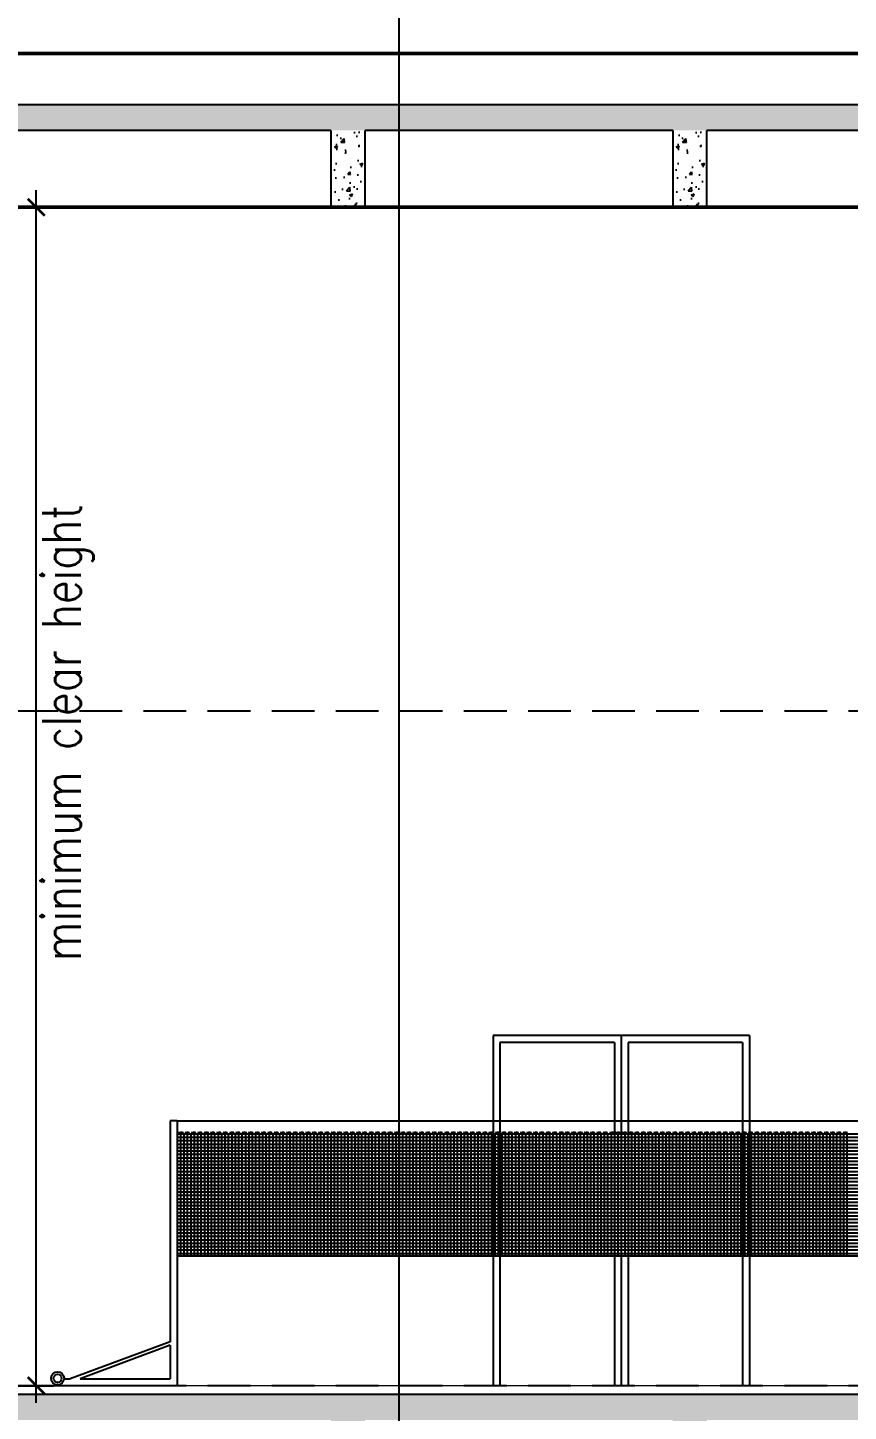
# Model space of a CAD drawing. Extents: x -32840 to 422982, y 280745 to 888746.
# Drawn here: x 118 to 4921, y 459142 to 467244 of the extents above; entities that cross this region are included whole.
import ezdxf

# ---------------------------------------------------------------- set-up
doc = ezdxf.new("R2010")
doc.units = 0
doc.header["$LTSCALE"] = 1000
doc.header["$PDMODE"] = 3
for name, pattern in [('CONTINOUS', [0]), ('DASHDOT', [1, 0.5, -0.25, 0, -0.25]), ('HIDDEN', [0.375, 0.25, -0.125])]:
    doc.linetypes.add(name, pattern=pattern)
doc.layers.get('Defpoints').update_dxf_attribs({"linetype": 'HIDDEN'})
for name, color, linetype in [('a-dim', 3, 'Continuous'), ('A-Door-Win', 1, 'Continuous'), ('A-Ele  2', 6, 'Continuous'), ('A-GRID', 31, 'DASHDOT'), ('A-LVL', 31, 'HIDDEN'), ('A-WALL', 7, 'CONTINOUS'), ('Badminton Net', 8, 'Continuous'), ('Badminton Posts', 1, 'Continuous'), ('I-False Ceiling', 7, 'Continuous')]:
    doc.layers.add(name, color=color, linetype=linetype)
doc.layers.add('A-FLOR', color=2, linetype='Continuous', lineweight=18)
doc.styles.add('ROMANS', font='romans.shx', dxfattribs={"width": 0.8})
doc.dimstyles.new('dim-1', dxfattribs={"dimscale": 100, "dimtxt": 2.25, "dimasz": 1, "dimexe": 1, "dimexo": 1, "dimgap": 0.5, "dimtad": 1, "dimdec": 0, "dimzin": 3, "dimdsep": 46, "dimtxsty": 'ROMANS', "dimblk": 'ARCHTICK', "dimcen": 0.0625, "dimdle": 1, "dimclrd": 256, "dimclre": 256, "dimclrt": 6, "dimadec": 0, "dimazin": 0, "dimtfac": 1, "dimtdec": 0, "dimtix": 1, "dimtmove": 1, "dimatfit": 3, "dimfxl": 1, "dimfrac": 2, "dimtolj": 1, "dimtzin": 3, "dimarcsym": 0})
pattern_1 = [(50, (1734.44, 0), (182.18467, -15.939086), [19.05, -209.55]), (355, (1734.44, 0), (-35.24342, 191.056845), [15.24, -167.640584]), (100.451445, (1749.62, -1.33), (146.94125, 175.11775), [16.19001, -178.090245]), (46.1842, (1734.44, 50.8), (271.07904, -42.04233), [28.575, -314.325]), (96.63556, (1757.03, 47.3), (237.40413, 247.42612), [24.28502, -267.1356]), (351.18415, (1734.44, 50.8), (237.40413, 247.42612), [22.85997, -251.45973]), (21, (1759.84, 38.1), (151.61439, -102.2652), [19.05, -209.55]), (326, (1759.84, 38.1), (61.80203, 184.187966), [15.24, -167.64]), (71.451445, (1772.48, 29.58), (213.41642, 81.92277), [16.19001, -178.08994]), (37.5, (1734.44, 0), (3.088603, 84.555039), [0, -165.608, 0, -170.18, 0, -168.275]), (7.5, (1734.44, 0), (66.819663, 100.180575), [0, -97.028, 0, -161.798, 0, -64.135]), (327.5, (1677.8, 0), (135.590595, -5.728744), [0, -63.5, 0, -198.12, 0, -262.89]), (317.5, (1652.4, 0), (148.12918, 25.42649), [0, -82.55, 0, -131.572, 0, -186.69])]

# ---------------------------------------------------------------- blocks, each defined once
blk = doc.blocks.new('_ArchTick')
at = {"color": 0, "linetype": 'ByBlock', "const_width": 0.15}
blk.add_lwpolyline([(-0.5, -0.5), (0.5, 0.5)], dxfattribs=at)
blk = doc.blocks.new('*D1907')
at = {"layer": 'a-dim', "lineweight": -2, "transparency": 16777216}
for p, q in [((168.8, 459192.2), (168.8, 466292.2)), ((-620.6, 466192.2), (268.8, 466192.2)), ((-207.1, 459292.2), (268.8, 459292.2))]:
    blk.add_line(p, q, dxfattribs=at)
at = {"layer": 'Defpoints', "color": 0, "transparency": 16777216}
for p in [(-720.6, 466192.2), (168.8, 466192.2), (-307.1, 459292.2)]:
    blk.add_point(p, dxfattribs=at)
at = {"layer": 'a-dim', "lineweight": -2, "transparency": 16777216, "xscale": 100, "yscale": 100, "zscale": 100}
for p, rotation in [((168.8, 466192.2), 90), ((168.8, 459292.2), 270)]:
    blk.add_blockref('_ArchTick', p, dxfattribs=dict(at, rotation=rotation))
at = {"layer": 'a-dim', "color": 6, "transparency": 16777216, "insert": (166.3, 463117.2), "char_height": 225, "attachment_point": 5, "rotation": 90, "style": 'ROMANS'}
blk.add_mtext('\\A1;6900\\Pminimum clear height', dxfattribs=at)

msp = doc.modelspace()

# ---------------------------------------------------------------- hatches: boundary and pattern name
at = {"layer": 'I-False Ceiling'}
h = msp.add_hatch(dxfattribs=at)
h.set_pattern_fill('AR-CONC', color=8)
h.set_pattern_definition(pattern_1)
h.paths.add_polyline_path([(8192.5, 466792.2), (-1007.5, 466792.2), (-1007.5, 466192.2), (-807.5, 466192.2), (-807.5, 466642.2), (7892.5, 466642.2), (7892.5, 466192.2), (8192.5, 466192.2)])
h.paths.add_polyline_path([(-807.5, 467092.2), (-1007.5, 467092.2), (-1007.5, 466792.2), (-807.5, 466792.2)])
h.paths.add_polyline_path([(8192.5, 467092.2), (7992.5, 467092.2), (7992.5, 466792.2), (8192.5, 466792.2)])
h = msp.add_hatch(dxfattribs=at)
h.set_pattern_fill('AR-CONC', color=8, scale=25)
h.set_pattern_definition([(50, (-27723.59, 572962.23), (179.31505, -15.68803), [18.75, -206.25]), (355, (-27723.6, 572962.23), (-34.68783, 188.04803), [15, -165]), (100.45144, (-27708.65, 572960.92), (144.6272, 172.36), [15.93505, -175.28553]), (46.1842, (-27723.6, 573012.23), (266.81033, -41.3798), [28.125, -309.375]), (96.63564, (-27701.36, 573008.78), (233.6655, 243.52965), [23.9026, -262.92844]), (351.18416, (-27723.6, 573012.23), (233.6655, 243.52965), [22.5, -247.5]), (21, (-27698.59, 572999.73), (149.22676, -100.65472), [18.75, -206.25]), (326, (-27698.6, 572999.73), (60.82883, 181.2875), [15, -165]), (71.45144, (-27686.16, 572991.34), (210.0556, 80.6328), [15.93505, -175.28553]), (37.5, (-27723.59, 572962.23), (3.039964, 83.223463), [0, -163, 0, -167.5, 0, -165.625]), (7.5, (-27723.59, 572962.23), (65.767384, 98.60293), [0, -95.5, 0, -159.25, 0, -63.125]), (327.5, (-27779.34, 572962.23), (133.45561, -5.638718), [0, -62.5, 0, -195, 0, -258.75]), (317.5, (-27804.34, 572962.23), (145.79654, 25.02625), [0, -81.25, 0, -129.5, 0, -183.75])])
h.paths.add_polyline_path([(2093.2, 466642.2), (1893.2, 466642.2), (1893.2, 466192.2), (2093.2, 466192.2)])
h = msp.add_hatch(dxfattribs=at)
h.set_pattern_fill('AR-CONC', color=8, scale=25)
h.set_pattern_definition([(50, (-25723.59, 572962.23), (179.31505, -15.68803), [18.75, -206.25]), (355, (-25723.6, 572962.23), (-34.68783, 188.04803), [15, -165]), (100.45144, (-25708.65, 572960.92), (144.6272, 172.36), [15.93505, -175.28553]), (46.1842, (-25723.6, 573012.23), (266.81033, -41.3798), [28.125, -309.375]), (96.63564, (-25701.36, 573008.78), (233.6655, 243.52965), [23.9026, -262.92844]), (351.18416, (-25723.6, 573012.23), (233.6655, 243.52965), [22.5, -247.5]), (21, (-25698.59, 572999.73), (149.22676, -100.65472), [18.75, -206.25]), (326, (-25698.6, 572999.73), (60.82883, 181.2875), [15, -165]), (71.45144, (-25686.16, 572991.34), (210.0556, 80.6328), [15.93505, -175.28553]), (37.5, (-25723.59, 572962.23), (3.039964, 83.223463), [0, -163, 0, -167.5, 0, -165.625]), (7.5, (-25723.59, 572962.23), (65.767384, 98.60293), [0, -95.5, 0, -159.25, 0, -63.125]), (327.5, (-25779.34, 572962.23), (133.45561, -5.638718), [0, -62.5, 0, -195, 0, -258.75]), (317.5, (-25804.34, 572962.23), (145.79654, 25.02625), [0, -81.25, 0, -129.5, 0, -183.75])])
h.paths.add_polyline_path([(4093.2, 466642.2), (3893.2, 466642.2), (3893.2, 466192.2), (4093.2, 466192.2)])
h = msp.add_hatch(dxfattribs=at)
h.set_pattern_fill('AR-CONC', color=8)
h.set_pattern_definition(pattern_1)
h.paths.add_polyline_path([(-13607.5, 459242.2), (-25707.5, 459242.2), (-25707.5, 459067.2), (-13607.5, 459092.2)])
h.paths.add_polyline_path([(-25507.5, 459067.2), (-25707.5, 459067.2), (-25707.5, 458642.2), (-25507.5, 458642.2)])
h.paths.add_polyline_path([(-20207, 459067.2), (-20507, 459067.2), (-20507, 458642.2), (-20207, 458642.2)])
h.paths.add_polyline_path([(-16507.5, 459092.2), (-16807.5, 459067.2), (-16807.5, 458642.2), (-16507.5, 458642.2)])
h.paths.add_polyline_path([(-13307.5, 459092.2), (-13307.5, 459242.2), (-13607.5, 459242.2), (-13607.5, 459092.2), (-13607.5, 458642.2), (-13307.5, 458642.2)])
h.paths.add_polyline_path([(8192.5, 459242.2), (-13307.5, 459242.2), (-13307.5, 459092.2), (8192.5, 459092.2)])
h.paths.add_polyline_path([(-9907.5, 459092.2), (-10207.5, 459092.2), (-10207.5, 458642.2), (-9907.5, 458642.2)])
h.paths.add_polyline_path([(-6807.5, 459092.2), (-7107.5, 459092.2), (-7107.5, 458642.2), (-6807.5, 458642.2)])
h.paths.add_polyline_path([(-707.5, 459092.2), (-1007.5, 459092.2), (-1007.5, 458642.2), (-707.5, 458642.2)])
h.paths.add_polyline_path([(2093.2, 459092.2), (1893.2, 459092.2), (1893.2, 458642.2), (2093.2, 458642.2)])
h.paths.add_polyline_path([(4093.2, 459092.2), (3893.2, 459092.2), (3893.2, 458642.2), (4093.2, 458642.2)])
h.paths.add_polyline_path([(8192.5, 459092.2), (7892.5, 459092.2), (7892.5, 458642.2), (8192.5, 458642.2)])

# ---------------------------------------------------------------- linework, layer by layer
at = {"layer": 'A-Door-Win'}
for p, q in [((4342.5, 461342.2), (2842.5, 461342.2)), ((2842.5, 461342.2), (2842.5, 459292.2)), ((3592.5, 461342.2), (3592.5, 459292.2)), ((4342.5, 461342.2), (4342.5, 459292.2)), ((3552.5, 461302.2), (2882.5, 461302.2)), ((2882.5, 461302.2), (2882.5, 459292.2)), ((3552.5, 461302.2), (3552.5, 459292.2)), ((4302.5, 461302.2), (3632.5, 461302.2)), ((3632.5, 461302.2), (3632.5, 459292.2)), ((4302.5, 461302.2), (4302.5, 459292.2))]:
    msp.add_line(p, q, dxfattribs=at)
at = {"layer": 'A-Ele  2', "color": 6, "lineweight": 50}
for p, q in [((-807.5, 467092.2), (7992.5, 467092.2)), ((-807.5, 466192.2), (7992.5, 466192.2))]:
    msp.add_line(p, q, dxfattribs=at)
at = {"layer": 'A-FLOR'}
msp.add_line((7992.5, 459292.2), (-807.5, 459292.2), dxfattribs=at)
at = {"layer": 'A-GRID', "ltscale": 1000}
msp.add_line((2292.5, 452041.6, 0), (2292.5, 471295.8, 0), dxfattribs=at)
at = {"layer": 'A-LVL'}
for p, q in [((12671.6, 466792.2), (-1007.5, 466792.2)), ((12671.6, 463242.2), (-28149.2, 463242.2)), ((12671.6, 459292.2), (-25710.9, 459292.2))]:
    msp.add_line(p, q, dxfattribs=at)
at = {"layer": 'A-WALL'}
for p, q in [((7992.5, 466792.2), (-807.5, 466792.2)), ((1893.2, 466642.2), (-807.5, 466642.2)), ((1893.2, 466642.2, 0), (1893.2, 466192.2, 0)), ((3893.2, 466642.2), (2093.2, 466642.2)), ((2093.2, 466192.2, 0), (2093.2, 466642.2, 0)), ((3893.2, 466642.2), (3893.2, 466192.2)), ((7892.5, 466642.2), (4093.2, 466642.2)), ((4093.2, 466192.2), (4093.2, 466642.2)), ((1893.2, 466192.2, 0), (2093.2, 466192.2, 0)), ((3893.2, 466192.2), (4093.2, 466192.2)), ((-25707.5, 459242.2), (8192.5, 459242.2))]:
    msp.add_line(p, q, dxfattribs=at)
at = {"layer": 'Badminton Net'}
for p, q in [((992.5, 460842.2), (7092.5, 460842.2)), ((992.5, 460767.2), (7092.5, 460767.2)), ((992.5, 460747.2), (7092.5, 460747.2)), ((1012.5, 460767.2), (1012.5, 460052.2)), ((1032.5, 460767.2), (1032.5, 460052.2)), ((1052.5, 460767.2), (1052.5, 460052.2)), ((1072.5, 460767.2), (1072.5, 460052.2)), ((1092.5, 460767.2), (1092.5, 460052.2)), ((1112.5, 460767.2), (1112.5, 460052.2)), ((1132.5, 460767.2), (1132.5, 460052.2)), ((1152.5, 460767.2), (1152.5, 460052.2)), ((1172.5, 460767.2), (1172.5, 460052.2)), ((1192.5, 460767.2), (1192.5, 460052.2)), ((1212.5, 460767.2), (1212.5, 460052.2)), ((1232.5, 460767.2), (1232.5, 460052.2)), ((1252.5, 460767.2), (1252.5, 460052.2)), ((1272.5, 460767.2), (1272.5, 460052.2)), ((1292.5, 460767.2), (1292.5, 460052.2)), ((1312.5, 460767.2), (1312.5, 460052.2)), ((1332.5, 460767.2), (1332.5, 460052.2)), ((1352.5, 460767.2), (1352.5, 460052.2)), ((1372.5, 460767.2), (1372.5, 460052.2)), ((1392.5, 460767.2), (1392.5, 460052.2)), ((1412.5, 460767.2), (1412.5, 460052.2)), ((1432.5, 460767.2), (1432.5, 460052.2)), ((1452.5, 460767.2), (1452.5, 460052.2)), ((1472.5, 460767.2), (1472.5, 460052.2)), ((1492.5, 460767.2), (1492.5, 460052.2)), ((1512.5, 460767.2), (1512.5, 460052.2)), ((1532.5, 460767.2), (1532.5, 460052.2)), ((1552.5, 460767.2), (1552.5, 460052.2)), ((1572.5, 460767.2), (1572.5, 460052.2)), ((1592.5, 460767.2), (1592.5, 460052.2)), ((1612.5, 460767.2), (1612.5, 460052.2)), ((1632.5, 460767.2), (1632.5, 460052.2)), ((1652.5, 460767.2), (1652.5, 460052.2)), ((1672.5, 460767.2), (1672.5, 460052.2)), ((1692.5, 460767.2), (1692.5, 460052.2)), ((1712.5, 460767.2), (1712.5, 460052.2)), ((1732.5, 460767.2), (1732.5, 460052.2)), ((1752.5, 460767.2), (1752.5, 460052.2)), ((1772.5, 460767.2), (1772.5, 460052.2)), ((1792.5, 460767.2), (1792.5, 460052.2)), ((1812.5, 460767.2), (1812.5, 460052.2)), ((1832.5, 460767.2), (1832.5, 460052.2)), ((1852.5, 460767.2), (1852.5, 460052.2)), ((1872.5, 460767.2), (1872.5, 460052.2)), ((1892.5, 460767.2), (1892.5, 460052.2)), ((1912.5, 460767.2), (1912.5, 460052.2)), ((1932.5, 460767.2), (1932.5, 460052.2)), ((1952.5, 460767.2), (1952.5, 460052.2)), ((1972.5, 460767.2), (1972.5, 460052.2)), ((1992.5, 460767.2), (1992.5, 460052.2)), ((2012.5, 460767.2), (2012.5, 460052.2)), ((2032.5, 460767.2), (2032.5, 460052.2)), ((2052.5, 460767.2), (2052.5, 460052.2)), ((2072.5, 460767.2), (2072.5, 460052.2)), ((2092.5, 460767.2), (2092.5, 460052.2)), ((2112.5, 460767.2), (2112.5, 460052.2)), ((2132.5, 460767.2), (2132.5, 460052.2)), ((2152.5, 460767.2), (2152.5, 460052.2)), ((2172.5, 460767.2), (2172.5, 460052.2)), ((2192.5, 460767.2), (2192.5, 460052.2)), ((2212.5, 460767.2), (2212.5, 460052.2)), ((2232.5, 460767.2), (2232.5, 460052.2)), ((2252.5, 460767.2), (2252.5, 460052.2)), ((2272.5, 460767.2), (2272.5, 460052.2)), ((2292.5, 460767.2), (2292.5, 460052.2)), ((2312.5, 460767.2), (2312.5, 460052.2)), ((2332.5, 460767.2), (2332.5, 460052.2)), ((2352.5, 460767.2), (2352.5, 460052.2)), ((2372.5, 460767.2), (2372.5, 460052.2)), ((2392.5, 460767.2), (2392.5, 460052.2)), ((2412.5, 460767.2), (2412.5, 460052.2)), ((2432.5, 460767.2), (2432.5, 460052.2)), ((2452.5, 460767.2), (2452.5, 460052.2)), ((2472.5, 460767.2), (2472.5, 460052.2)), ((2492.5, 460767.2), (2492.5, 460052.2)), ((2512.5, 460767.2), (2512.5, 460052.2)), ((2532.5, 460767.2), (2532.5, 460052.2)), ((2552.5, 460767.2), (2552.5, 460052.2)), ((2572.5, 460767.2), (2572.5, 460052.2)), ((2592.5, 460767.2), (2592.5, 460052.2)), ((2612.5, 460767.2), (2612.5, 460052.2)), ((2632.5, 460767.2), (2632.5, 460052.2)), ((2652.5, 460767.2), (2652.5, 460052.2)), ((2672.5, 460767.2), (2672.5, 460052.2)), ((2692.5, 460767.2), (2692.5, 460052.2)), ((2712.5, 460767.2), (2712.5, 460052.2)), ((2732.5, 460767.2), (2732.5, 460052.2)), ((2752.5, 460767.2), (2752.5, 460052.2)), ((2772.5, 460767.2), (2772.5, 460052.2)), ((2792.5, 460767.2), (2792.5, 460052.2)), ((2812.5, 460767.2), (2812.5, 460052.2)), ((2832.5, 460767.2), (2832.5, 460052.2)), ((2852.5, 460767.2), (2852.5, 460052.2)), ((2872.5, 460767.2), (2872.5, 460052.2)), ((2892.5, 460767.2), (2892.5, 460052.2)), ((2912.5, 460767.2), (2912.5, 460052.2)), ((2932.5, 460767.2), (2932.5, 460052.2)), ((2952.5, 460767.2), (2952.5, 460052.2)), ((2972.5, 460767.2), (2972.5, 460052.2)), ((2992.5, 460767.2), (2992.5, 460052.2)), ((3012.5, 460767.2), (3012.5, 460052.2)), ((3032.5, 460767.2), (3032.5, 460052.2)), ((3052.5, 460767.2), (3052.5, 460052.2)), ((3072.5, 460767.2), (3072.5, 460052.2)), ((3092.5, 460767.2), (3092.5, 460052.2)), ((3112.5, 460767.2), (3112.5, 460052.2)), ((3132.5, 460767.2), (3132.5, 460052.2)), ((3152.5, 460767.2), (3152.5, 460052.2)), ((3172.5, 460767.2), (3172.5, 460052.2)), ((3192.5, 460767.2), (3192.5, 460052.2)), ((3212.5, 460767.2), (3212.5, 460052.2)), ((3232.5, 460767.2), (3232.5, 460052.2)), ((3252.5, 460767.2), (3252.5, 460052.2)), ((3272.5, 460767.2), (3272.5, 460052.2)), ((3292.5, 460767.2), (3292.5, 460052.2)), ((3312.5, 460767.2), (3312.5, 460052.2)), ((3332.5, 460767.2), (3332.5, 460052.2)), ((3352.5, 460767.2), (3352.5, 460052.2)), ((3372.5, 460767.2), (3372.5, 460052.2)), ((3392.5, 460767.2), (3392.5, 460052.2)), ((3412.5, 460767.2), (3412.5, 460052.2)), ((3432.5, 460767.2), (3432.5, 460052.2)), ((3452.5, 460767.2), (3452.5, 460052.2)), ((3472.5, 460767.2), (3472.5, 460052.2)), ((3492.5, 460767.2), (3492.5, 460052.2)), ((3512.5, 460767.2), (3512.5, 460052.2)), ((3532.5, 460767.2), (3532.5, 460052.2)), ((3552.5, 460767.2), (3552.5, 460052.2)), ((3572.5, 460767.2), (3572.5, 460052.2)), ((3592.5, 460767.2), (3592.5, 460052.2)), ((3612.5, 460767.2), (3612.5, 460052.2)), ((3632.5, 460767.2), (3632.5, 460052.2)), ((3652.5, 460767.2), (3652.5, 460052.2)), ((3672.5, 460767.2), (3672.5, 460052.2)), ((3692.5, 460767.2), (3692.5, 460052.2)), ((3712.5, 460767.2), (3712.5, 460052.2)), ((3732.5, 460767.2), (3732.5, 460052.2)), ((3752.5, 460767.2), (3752.5, 460052.2)), ((3772.5, 460767.2), (3772.5, 460052.2)), ((3792.5, 460767.2), (3792.5, 460052.2)), ((3812.5, 460767.2), (3812.5, 460052.2)), ((3832.5, 460767.2), (3832.5, 460052.2)), ((3852.5, 460767.2), (3852.5, 460052.2)), ((3872.5, 460767.2), (3872.5, 460052.2)), ((3892.5, 460767.2), (3892.5, 460052.2)), ((3912.5, 460767.2), (3912.5, 460052.2)), ((3932.5, 460767.2), (3932.5, 460052.2)), ((3952.5, 460767.2), (3952.5, 460052.2)), ((3972.5, 460767.2), (3972.5, 460052.2)), ((3992.5, 460767.2), (3992.5, 460052.2)), ((4012.5, 460767.2), (4012.5, 460052.2)), ((4032.5, 460767.2), (4032.5, 460052.2)), ((4052.5, 460767.2), (4052.5, 460052.2)), ((4072.5, 460767.2), (4072.5, 460052.2)), ((4092.5, 460767.2), (4092.5, 460052.2)), ((4112.5, 460767.2), (4112.5, 460052.2)), ((4132.5, 460767.2), (4132.5, 460052.2)), ((4152.5, 460767.2), (4152.5, 460052.2)), ((4172.5, 460767.2), (4172.5, 460052.2)), ((4192.5, 460767.2), (4192.5, 460052.2)), ((4212.5, 460767.2), (4212.5, 460052.2)), ((4232.5, 460767.2), (4232.5, 460052.2)), ((4252.5, 460767.2), (4252.5, 460052.2)), ((4272.5, 460767.2), (4272.5, 460052.2)), ((4292.5, 460767.2), (4292.5, 460052.2)), ((4312.5, 460767.2), (4312.5, 460052.2)), ((4332.5, 460767.2), (4332.5, 460052.2)), ((4352.5, 460767.2), (4352.5, 460052.2)), ((4372.5, 460767.2), (4372.5, 460052.2)), ((4392.5, 460767.2), (4392.5, 460052.2)), ((4412.5, 460767.2), (4412.5, 460052.2)), ((4432.5, 460767.2), (4432.5, 460052.2)), ((4452.5, 460767.2), (4452.5, 460052.2)), ((4472.5, 460767.2), (4472.5, 460052.2)), ((4492.5, 460767.2), (4492.5, 460052.2)), ((4512.5, 460767.2), (4512.5, 460052.2)), ((4532.5, 460767.2), (4532.5, 460052.2)), ((4552.5, 460767.2), (4552.5, 460052.2)), ((4572.5, 460767.2), (4572.5, 460052.2)), ((4592.5, 460767.2), (4592.5, 460052.2)), ((4612.5, 460767.2), (4612.5, 460052.2)), ((4632.5, 460767.2), (4632.5, 460052.2)), ((4652.5, 460767.2), (4652.5, 460052.2)), ((4672.5, 460767.2), (4672.5, 460052.2)), ((4692.5, 460767.2), (4692.5, 460052.2)), ((4712.5, 460767.2), (4712.5, 460052.2)), ((4732.5, 460767.2), (4732.5, 460052.2)), ((4752.5, 460767.2), (4752.5, 460052.2)), ((4772.5, 460767.2), (4772.5, 460052.2)), ((4792.5, 460767.2), (4792.5, 460052.2)), ((4812.5, 460767.2), (4812.5, 460052.2)), ((4832.5, 460767.2), (4832.5, 460052.2)), ((4852.5, 460767.2), (4852.5, 460052.2)), ((4872.5, 460767.2), (4872.5, 460052.2)), ((4892.5, 460767.2), (4892.5, 460052.2)), ((4912.5, 460767.2), (4912.5, 460052.2)), ((992.5, 460727.2), (7092.5, 460727.2)), ((992.5, 460707.2), (7092.5, 460707.2)), ((992.5, 460687.2), (7092.5, 460687.2)), ((992.5, 460667.2), (7092.5, 460667.2)), ((992.5, 460647.2), (7092.5, 460647.2)), ((992.5, 460627.2), (7092.5, 460627.2)), ((992.5, 460607.2), (7092.5, 460607.2)), ((992.5, 460587.2), (7092.5, 460587.2)), ((992.5, 460567.2), (7092.5, 460567.2)), ((992.5, 460547.2), (7092.5, 460547.2)), ((992.5, 460527.2), (7092.5, 460527.2)), ((992.5, 460507.2), (7092.5, 460507.2)), ((992.5, 460487.2), (7092.5, 460487.2)), ((992.5, 460467.2), (7092.5, 460467.2)), ((992.5, 460447.2), (7092.5, 460447.2)), ((992.5, 460427.2), (7092.5, 460427.2)), ((992.5, 460407.2), (7092.5, 460407.2)), ((992.5, 460387.2), (7092.5, 460387.2)), ((992.5, 460367.2), (7092.5, 460367.2)), ((992.5, 460347.2), (7092.5, 460347.2)), ((992.5, 460327.2), (7092.5, 460327.2)), ((992.5, 460307.2), (7092.5, 460307.2)), ((992.5, 460287.2), (7092.5, 460287.2)), ((992.5, 460267.2), (7092.5, 460267.2)), ((992.5, 460247.2), (7092.5, 460247.2)), ((992.5, 460227.2), (7092.5, 460227.2)), ((992.5, 460207.2), (7092.5, 460207.2)), ((992.5, 460187.2), (7092.5, 460187.2)), ((992.5, 460167.2), (7092.5, 460167.2)), ((992.5, 460147.2), (7092.5, 460147.2)), ((992.5, 460127.2), (7092.5, 460127.2)), ((992.5, 460107.2), (7092.5, 460107.2)), ((992.5, 460087.2), (7092.5, 460087.2)), ((992.5, 460067.2), (7092.5, 460067.2)), ((992.5, 460052.2), (7092.5, 460052.2))]:
    msp.add_line(p, q, dxfattribs=at)
for points in [[(1002, 460775.8), (1010.2, 460775.2), (1012, 460775.2), (1015.4, 460776.1), (1016.7, 460776.4), (1018.4, 460776.4), (1021.6, 460776.4), (1023, 460775.9), (1025.4, 460775.1), (1029.7, 460775.8)], [(1037.9, 460775.8), (1046.1, 460775.2), (1047.9, 460775.2), (1051.3, 460776.1), (1052.6, 460776.4), (1054.3, 460776.4), (1057.5, 460776.4), (1058.9, 460775.9), (1061.3, 460775.1), (1065.7, 460775.8)], [(1075.6, 460775.8), (1083.9, 460775.2), (1085.7, 460775.2), (1089, 460776.1), (1090.3, 460776.4), (1092, 460776.4), (1095.2, 460776.4), (1096.6, 460775.9), (1099.1, 460775.1), (1103.4, 460775.8)], [(1112.8, 460775.8), (1121, 460775.2), (1122.8, 460775.2), (1126.2, 460776.1), (1127.5, 460776.4), (1129.1, 460776.4), (1132.4, 460776.4), (1133.8, 460775.9), (1136.2, 460775.1), (1140.5, 460775.8)], [(1149.9, 460775.8), (1158.2, 460775.2), (1160, 460775.2), (1163.3, 460776.1), (1164.6, 460776.4), (1166.3, 460776.4), (1169.5, 460776.4), (1170.9, 460775.9), (1173.3, 460775.1), (1177.7, 460775.8)], [(1185.8, 460775.8), (1194.1, 460775.2), (1195.9, 460775.2), (1199.2, 460776.1), (1200.6, 460776.4), (1202.2, 460776.4), (1205.4, 460776.4), (1206.9, 460775.9), (1209.3, 460775.1), (1213.6, 460775.8)], [(1223.6, 460775.8), (1231.8, 460775.2), (1233.6, 460775.2), (1237, 460776.1), (1238.3, 460776.4), (1239.9, 460776.4), (1243.2, 460776.4), (1244.6, 460775.9), (1247, 460775.1), (1251.3, 460775.8)], [(1260.7, 460775.8), (1268.9, 460775.2), (1270.7, 460775.2), (1274.1, 460776.1), (1275.4, 460776.4), (1277.1, 460776.4), (1280.3, 460776.4), (1281.7, 460775.9), (1284.1, 460775.1), (1288.4, 460775.8)], [(1298.7, 460775.8), (1306.9, 460775.2), (1308.7, 460775.2), (1312.1, 460776.1), (1313.4, 460776.4), (1315.1, 460776.4), (1318.3, 460776.4), (1319.7, 460775.9), (1322.1, 460775.1), (1326.4, 460775.8)], [(1334.6, 460775.8), (1342.8, 460775.2), (1344.6, 460775.2), (1348, 460776.1), (1349.3, 460776.4), (1351, 460776.4), (1354.2, 460776.4), (1355.6, 460775.9), (1358, 460775.1), (1362.3, 460775.8)], [(1372.3, 460775.8), (1380.5, 460775.2), (1382.4, 460775.2), (1385.7, 460776.1), (1387, 460776.4), (1388.7, 460776.4), (1391.9, 460776.4), (1393.3, 460775.9), (1395.7, 460775.1), (1400.1, 460775.8)], [(1409.4, 460775.8), (1417.7, 460775.2), (1419.5, 460775.2), (1422.8, 460776.1), (1424.1, 460776.4), (1425.8, 460776.4), (1429, 460776.4), (1430.4, 460775.9), (1432.8, 460775.1), (1437.2, 460775.8)], [(1448.3, 460775.8), (1456.5, 460775.2), (1458.3, 460775.2), (1461.6, 460776.1), (1463, 460776.4), (1464.6, 460776.4), (1467.8, 460776.4), (1469.3, 460775.9), (1471.7, 460775.1), (1476, 460775.8)], [(1484.2, 460775.8), (1492.4, 460775.2), (1494.2, 460775.2), (1497.6, 460776.1), (1498.9, 460776.4), (1500.5, 460776.4), (1503.8, 460776.4), (1505.2, 460775.9), (1507.6, 460775.1), (1511.9, 460775.8)], [(1521.9, 460775.8), (1530.1, 460775.2), (1531.9, 460775.2), (1535.3, 460776.1), (1536.6, 460776.4), (1538.3, 460776.4), (1541.5, 460776.4), (1542.9, 460775.9), (1545.3, 460775.1), (1549.6, 460775.8)], [(1559, 460775.8), (1567.2, 460775.2), (1569, 460775.2), (1572.4, 460776.1), (1573.7, 460776.4), (1575.4, 460776.4), (1578.6, 460776.4), (1580, 460775.9), (1582.4, 460775.1), (1586.7, 460775.8)], [(1596.2, 460775.8), (1604.4, 460775.2), (1606.2, 460775.2), (1609.6, 460776.1), (1610.9, 460776.4), (1612.6, 460776.4), (1615.8, 460776.4), (1617.2, 460775.9), (1619.6, 460775.1), (1623.9, 460775.8)], [(1632.1, 460775.8), (1640.3, 460775.2), (1642.1, 460775.2), (1645.5, 460776.1), (1646.8, 460776.4), (1648.5, 460776.4), (1651.7, 460776.4), (1653.1, 460775.9), (1655.5, 460775.1), (1659.8, 460775.8)], [(1669.8, 460775.8), (1678, 460775.2), (1679.9, 460775.2), (1683.2, 460776.1), (1684.5, 460776.4), (1686.2, 460776.4), (1689.4, 460776.4), (1690.8, 460775.9), (1693.2, 460775.1), (1697.6, 460775.8)], [(1706.9, 460775.8), (1715.2, 460775.2), (1717, 460775.2), (1720.3, 460776.1), (1721.6, 460776.4), (1723.3, 460776.4), (1726.5, 460776.4), (1727.9, 460775.9), (1730.3, 460775.1), (1734.7, 460775.8)], [(1744.9, 460775.8), (1753.2, 460775.2), (1755, 460775.2), (1758.3, 460776.1), (1759.6, 460776.4), (1761.3, 460776.4), (1764.5, 460776.4), (1765.9, 460775.9), (1768.3, 460775.1), (1772.7, 460775.8)], [(1780.8, 460775.8), (1789.1, 460775.2), (1790.9, 460775.2), (1794.2, 460776.1), (1795.6, 460776.4), (1797.2, 460776.4), (1800.4, 460776.4), (1801.8, 460775.9), (1804.3, 460775.1), (1808.6, 460775.8)], [(1818.6, 460775.8), (1826.8, 460775.2), (1828.6, 460775.2), (1832, 460776.1), (1833.3, 460776.4), (1834.9, 460776.4), (1838.2, 460776.4), (1839.6, 460775.9), (1842, 460775.1), (1846.3, 460775.8)], [(1855.7, 460775.8), (1863.9, 460775.2), (1865.7, 460775.2), (1869.1, 460776.1), (1870.4, 460776.4), (1872.1, 460776.4), (1875.3, 460776.4), (1876.7, 460775.9), (1879.1, 460775.1), (1883.4, 460775.8)], [(1892.4, 460775.8), (1900.6, 460775.2), (1902.4, 460775.2), (1905.8, 460776.1), (1907.1, 460776.4), (1908.8, 460776.4), (1912, 460776.4), (1913.4, 460775.9), (1915.8, 460775.1), (1920.1, 460775.8)], [(1928.3, 460775.8), (1936.5, 460775.2), (1938.3, 460775.2), (1941.7, 460776.1), (1943, 460776.4), (1944.7, 460776.4), (1947.9, 460776.4), (1949.3, 460775.9), (1951.7, 460775.1), (1956, 460775.8)], [(1966, 460775.8), (1974.3, 460775.2), (1976.1, 460775.2), (1979.4, 460776.1), (1980.7, 460776.4), (1982.4, 460776.4), (1985.6, 460776.4), (1987, 460775.9), (1989.4, 460775.1), (1993.8, 460775.8)], [(2003.1, 460775.8), (2011.4, 460775.2), (2013.2, 460775.2), (2016.5, 460776.1), (2017.9, 460776.4), (2019.5, 460776.4), (2022.7, 460776.4), (2024.1, 460775.9), (2026.6, 460775.1), (2030.9, 460775.8)], [(2040.3, 460775.8), (2048.5, 460775.2), (2050.4, 460775.2), (2053.7, 460776.1), (2055, 460776.4), (2056.7, 460776.4), (2059.9, 460776.4), (2061.3, 460775.9), (2063.7, 460775.1), (2068.1, 460775.8)], [(2076.2, 460775.8), (2084.5, 460775.2), (2086.3, 460775.2), (2089.6, 460776.1), (2090.9, 460776.4), (2092.6, 460776.4), (2095.8, 460776.4), (2097.2, 460775.9), (2099.6, 460775.1), (2104, 460775.8)], [(2114, 460775.8), (2122.2, 460775.2), (2124, 460775.2), (2127.4, 460776.1), (2128.7, 460776.4), (2130.3, 460776.4), (2133.6, 460776.4), (2135, 460775.9), (2137.4, 460775.1), (2141.7, 460775.8)], [(2151.1, 460775.8), (2159.3, 460775.2), (2161.1, 460775.2), (2164.5, 460776.1), (2165.8, 460776.4), (2167.5, 460776.4), (2170.7, 460776.4), (2172.1, 460775.9), (2174.5, 460775.1), (2178.8, 460775.8)], [(2189.1, 460775.8), (2197.3, 460775.2), (2199.1, 460775.2), (2202.5, 460776.1), (2203.8, 460776.4), (2205.4, 460776.4), (2208.7, 460776.4), (2210.1, 460775.9), (2212.5, 460775.1), (2216.8, 460775.8)], [(2225, 460775.8), (2233.2, 460775.2), (2235, 460775.2), (2238.4, 460776.1), (2239.7, 460776.4), (2241.4, 460776.4), (2244.6, 460776.4), (2246, 460775.9), (2248.4, 460775.1), (2252.7, 460775.8)], [(2262.7, 460775.8), (2270.9, 460775.2), (2272.7, 460775.2), (2276.1, 460776.1), (2277.4, 460776.4), (2279.1, 460776.4), (2282.3, 460776.4), (2283.7, 460775.9), (2286.1, 460775.1), (2290.5, 460775.8)], [(2299.8, 460775.8), (2308.1, 460775.2), (2309.9, 460775.2), (2313.2, 460776.1), (2314.5, 460776.4), (2316.2, 460776.4), (2319.4, 460776.4), (2320.8, 460775.9), (2323.2, 460775.1), (2327.6, 460775.8)], [(2335.3, 460775.8), (2343.5, 460775.2), (2345.3, 460775.2), (2348.7, 460776.1), (2350, 460776.4), (2351.6, 460776.4), (2354.9, 460776.4), (2356.3, 460775.9), (2358.7, 460775.1), (2363, 460775.8)], [(2371.2, 460775.8), (2379.4, 460775.2), (2381.2, 460775.2), (2384.6, 460776.1), (2385.9, 460776.4), (2387.6, 460776.4), (2390.8, 460776.4), (2392.2, 460775.9), (2394.6, 460775.1), (2398.9, 460775.8)], [(2408.9, 460775.8), (2417.1, 460775.2), (2418.9, 460775.2), (2422.3, 460776.1), (2423.6, 460776.4), (2425.3, 460776.4), (2428.5, 460776.4), (2429.9, 460775.9), (2432.3, 460775.1), (2436.6, 460775.8)], [(2446, 460775.8), (2454.2, 460775.2), (2456, 460775.2), (2459.4, 460776.1), (2460.7, 460776.4), (2462.4, 460776.4), (2465.6, 460776.4), (2467, 460775.9), (2469.4, 460775.1), (2473.8, 460775.8)], [(2483.2, 460775.8), (2491.4, 460775.2), (2493.2, 460775.2), (2496.6, 460776.1), (2497.9, 460776.4), (2499.6, 460776.4), (2502.8, 460776.4), (2504.2, 460775.9), (2506.6, 460775.1), (2510.9, 460775.8)], [(2519.1, 460775.8), (2527.3, 460775.2), (2529.1, 460775.2), (2532.5, 460776.1), (2533.8, 460776.4), (2535.5, 460776.4), (2538.7, 460776.4), (2540.1, 460775.9), (2542.5, 460775.1), (2546.8, 460775.8)], [(2556.8, 460775.8), (2565.1, 460775.2), (2566.9, 460775.2), (2570.2, 460776.1), (2571.5, 460776.4), (2573.2, 460776.4), (2576.4, 460776.4), (2577.8, 460775.9), (2580.2, 460775.1), (2584.6, 460775.8)], [(2593.9, 460775.8), (2602.2, 460775.2), (2604, 460775.2), (2607.3, 460776.1), (2608.7, 460776.4), (2610.3, 460776.4), (2613.5, 460776.4), (2614.9, 460775.9), (2617.4, 460775.1), (2621.7, 460775.8)], [(2631.9, 460775.8), (2640.2, 460775.2), (2642, 460775.2), (2645.3, 460776.1), (2646.6, 460776.4), (2648.3, 460776.4), (2651.5, 460776.4), (2652.9, 460775.9), (2655.4, 460775.1), (2659.7, 460775.8)], [(2667.9, 460775.8), (2676.1, 460775.2), (2677.9, 460775.2), (2681.3, 460776.1), (2682.6, 460776.4), (2684.2, 460776.4), (2687.4, 460776.4), (2688.9, 460775.9), (2691.3, 460775.1), (2695.6, 460775.8)], [(2705.6, 460775.8), (2713.8, 460775.2), (2715.6, 460775.2), (2719, 460776.1), (2720.3, 460776.4), (2722, 460776.4), (2725.2, 460776.4), (2726.6, 460775.9), (2729, 460775.1), (2733.3, 460775.8)], [(2742.7, 460775.8), (2750.9, 460775.2), (2752.7, 460775.2), (2756.1, 460776.1), (2757.4, 460776.4), (2759.1, 460776.4), (2762.3, 460776.4), (2763.7, 460775.9), (2766.1, 460775.1), (2770.4, 460775.8)], [(2779.6, 460775.8), (2787.9, 460775.2), (2789.7, 460775.2), (2793, 460776.1), (2794.3, 460776.4), (2796, 460776.4), (2799.2, 460776.4), (2800.6, 460775.9), (2803, 460775.1), (2807.4, 460775.8)], [(2815.5, 460775.8), (2823.8, 460775.2), (2825.6, 460775.2), (2828.9, 460776.1), (2830.3, 460776.4), (2831.9, 460776.4), (2835.1, 460776.4), (2836.5, 460775.9), (2839, 460775.1), (2843.3, 460775.8)], [(2853.3, 460775.8), (2861.5, 460775.2), (2863.3, 460775.2), (2866.7, 460776.1), (2868, 460776.4), (2869.6, 460776.4), (2872.9, 460776.4), (2874.3, 460775.9), (2876.7, 460775.1), (2881, 460775.8)], [(2890.4, 460775.8), (2898.6, 460775.2), (2900.4, 460775.2), (2903.8, 460776.1), (2905.1, 460776.4), (2906.8, 460776.4), (2910, 460776.4), (2911.4, 460775.9), (2913.8, 460775.1), (2918.1, 460775.8)], [(2927.6, 460775.8), (2935.8, 460775.2), (2937.6, 460775.2), (2941, 460776.1), (2942.3, 460776.4), (2943.9, 460776.4), (2947.2, 460776.4), (2948.6, 460775.9), (2951, 460775.1), (2955.3, 460775.8)], [(2963.5, 460775.8), (2971.7, 460775.2), (2973.5, 460775.2), (2976.9, 460776.1), (2978.2, 460776.4), (2979.9, 460776.4), (2983.1, 460776.4), (2984.5, 460775.9), (2986.9, 460775.1), (2991.2, 460775.8)], [(3001.2, 460775.8), (3009.4, 460775.2), (3011.2, 460775.2), (3014.6, 460776.1), (3015.9, 460776.4), (3017.6, 460776.4), (3020.8, 460776.4), (3022.2, 460775.9), (3024.6, 460775.1), (3028.9, 460775.8)], [(3038.3, 460775.8), (3046.5, 460775.2), (3048.3, 460775.2), (3051.7, 460776.1), (3053, 460776.4), (3054.7, 460776.4), (3057.9, 460776.4), (3059.3, 460775.9), (3061.7, 460775.1), (3066.1, 460775.8)], [(3076.3, 460775.8), (3084.5, 460775.2), (3086.3, 460775.2), (3089.7, 460776.1), (3091, 460776.4), (3092.7, 460776.4), (3095.9, 460776.4), (3097.3, 460775.9), (3099.7, 460775.1), (3104.1, 460775.8)], [(3112.2, 460775.8), (3120.5, 460775.2), (3122.3, 460775.2), (3125.6, 460776.1), (3126.9, 460776.4), (3128.6, 460776.4), (3131.8, 460776.4), (3133.2, 460775.9), (3135.6, 460775.1), (3140, 460775.8)], [(3150, 460775.8), (3158.2, 460775.2), (3160, 460775.2), (3163.3, 460776.1), (3164.7, 460776.4), (3166.3, 460776.4), (3169.5, 460776.4), (3171, 460775.9), (3173.4, 460775.1), (3177.7, 460775.8)], [(3187.1, 460775.8), (3195.3, 460775.2), (3197.1, 460775.2), (3200.5, 460776.1), (3201.8, 460776.4), (3203.4, 460776.4), (3206.7, 460776.4), (3208.1, 460775.9), (3210.5, 460775.1), (3214.8, 460775.8)], [(3225.9, 460775.8), (3234.1, 460775.2), (3235.9, 460775.2), (3239.3, 460776.1), (3240.6, 460776.4), (3242.3, 460776.4), (3245.5, 460776.4), (3246.9, 460775.9), (3249.3, 460775.1), (3253.6, 460775.8)], [(3261.8, 460775.8), (3270, 460775.2), (3271.8, 460775.2), (3275.2, 460776.1), (3276.5, 460776.4), (3278.2, 460776.4), (3281.4, 460776.4), (3282.8, 460775.9), (3285.2, 460775.1), (3289.5, 460775.8)], [(3299.5, 460775.8), (3307.7, 460775.2), (3309.5, 460775.2), (3312.9, 460776.1), (3314.2, 460776.4), (3315.9, 460776.4), (3319.1, 460776.4), (3320.5, 460775.9), (3322.9, 460775.1), (3327.3, 460775.8)], [(3336.6, 460775.8), (3344.9, 460775.2), (3346.7, 460775.2), (3350, 460776.1), (3351.3, 460776.4), (3353, 460776.4), (3356.2, 460776.4), (3357.6, 460775.9), (3360, 460775.1), (3364.4, 460775.8)], [(3373.8, 460775.8), (3382, 460775.2), (3383.8, 460775.2), (3387.2, 460776.1), (3388.5, 460776.4), (3390.2, 460776.4), (3393.4, 460776.4), (3394.8, 460775.9), (3397.2, 460775.1), (3401.6, 460775.8)], [(3409.7, 460775.8), (3418, 460775.2), (3419.8, 460775.2), (3423.1, 460776.1), (3424.4, 460776.4), (3426.1, 460776.4), (3429.3, 460776.4), (3430.7, 460775.9), (3433.1, 460775.1), (3437.5, 460775.8)], [(3447.4, 460775.8), (3455.7, 460775.2), (3457.5, 460775.2), (3460.8, 460776.1), (3462.2, 460776.4), (3463.8, 460776.4), (3467, 460776.4), (3468.5, 460775.9), (3470.9, 460775.1), (3475.2, 460775.8)], [(3484.6, 460775.8), (3492.8, 460775.2), (3494.6, 460775.2), (3498, 460776.1), (3499.3, 460776.4), (3500.9, 460776.4), (3504.2, 460776.4), (3505.6, 460775.9), (3508, 460775.1), (3512.3, 460775.8)], [(3522.6, 460775.8), (3530.8, 460775.2), (3532.6, 460775.2), (3536, 460776.1), (3537.3, 460776.4), (3538.9, 460776.4), (3542.2, 460776.4), (3543.6, 460775.9), (3546, 460775.1), (3550.3, 460775.8)], [(3558.5, 460775.8), (3566.7, 460775.2), (3568.5, 460775.2), (3571.9, 460776.1), (3573.2, 460776.4), (3574.9, 460776.4), (3578.1, 460776.4), (3579.5, 460775.9), (3581.9, 460775.1), (3586.2, 460775.8)], [(3596.2, 460775.8), (3604.4, 460775.2), (3606.2, 460775.2), (3609.6, 460776.1), (3610.9, 460776.4), (3612.6, 460776.4), (3615.8, 460776.4), (3617.2, 460775.9), (3619.6, 460775.1), (3623.9, 460775.8)], [(3633.3, 460775.8), (3641.5, 460775.2), (3643.3, 460775.2), (3646.7, 460776.1), (3648, 460776.4), (3649.7, 460776.4), (3652.9, 460776.4), (3654.3, 460775.9), (3656.7, 460775.1), (3661.1, 460775.8)], [(3670, 460775.8), (3678.2, 460775.2), (3680, 460775.2), (3683.4, 460776.1), (3684.7, 460776.4), (3686.4, 460776.4), (3689.6, 460776.4), (3691, 460775.9), (3693.4, 460775.1), (3697.8, 460775.8)], [(3705.9, 460775.8), (3714.2, 460775.2), (3716, 460775.2), (3719.3, 460776.1), (3720.6, 460776.4), (3722.3, 460776.4), (3725.5, 460776.4), (3726.9, 460775.9), (3729.3, 460775.1), (3733.7, 460775.8)], [(3743.7, 460775.8), (3751.9, 460775.2), (3753.7, 460775.2), (3757.1, 460776.1), (3758.4, 460776.4), (3760, 460776.4), (3763.2, 460776.4), (3764.7, 460775.9), (3767.1, 460775.1), (3771.4, 460775.8)], [(3780.8, 460775.8), (3789, 460775.2), (3790.8, 460775.2), (3794.2, 460776.1), (3795.5, 460776.4), (3797.1, 460776.4), (3800.4, 460776.4), (3801.8, 460775.9), (3804.2, 460775.1), (3808.5, 460775.8)], [(3818, 460775.8), (3826.2, 460775.2), (3828, 460775.2), (3831.3, 460776.1), (3832.7, 460776.4), (3834.3, 460776.4), (3837.5, 460776.4), (3839, 460775.9), (3841.4, 460775.1), (3845.7, 460775.8)], [(3853.9, 460775.8), (3862.1, 460775.2), (3863.9, 460775.2), (3867.3, 460776.1), (3868.6, 460776.4), (3870.2, 460776.4), (3873.5, 460776.4), (3874.9, 460775.9), (3877.3, 460775.1), (3881.6, 460775.8)], [(3891.6, 460775.8), (3899.8, 460775.2), (3901.6, 460775.2), (3905, 460776.1), (3906.3, 460776.4), (3908, 460776.4), (3911.2, 460776.4), (3912.6, 460775.9), (3915, 460775.1), (3919.3, 460775.8)], [(3928.7, 460775.8), (3936.9, 460775.2), (3938.7, 460775.2), (3942.1, 460776.1), (3943.4, 460776.4), (3945.1, 460776.4), (3948.3, 460776.4), (3949.7, 460775.9), (3952.1, 460775.1), (3956.4, 460775.8)], [(3966.7, 460775.8), (3974.9, 460775.2), (3976.7, 460775.2), (3980.1, 460776.1), (3981.4, 460776.4), (3983.1, 460776.4), (3986.3, 460776.4), (3987.7, 460775.9), (3990.1, 460775.1), (3994.4, 460775.8)], [(4002.6, 460775.8), (4010.8, 460775.2), (4012.6, 460775.2), (4016, 460776.1), (4017.3, 460776.4), (4019, 460776.4), (4022.2, 460776.4), (4023.6, 460775.9), (4026, 460775.1), (4030.4, 460775.8)], [(4040.3, 460775.8), (4048.6, 460775.2), (4050.4, 460775.2), (4053.7, 460776.1), (4055, 460776.4), (4056.7, 460776.4), (4059.9, 460776.4), (4061.3, 460775.9), (4063.7, 460775.1), (4068.1, 460775.8)], [(4077.5, 460775.8), (4085.7, 460775.2), (4087.5, 460775.2), (4090.9, 460776.1), (4092.2, 460776.4), (4093.8, 460776.4), (4097, 460776.4), (4098.5, 460775.9), (4100.9, 460775.1), (4105.2, 460775.8)], [(4112.9, 460775.8), (4121.1, 460775.2), (4122.9, 460775.2), (4126.3, 460776.1), (4127.6, 460776.4), (4129.3, 460776.4), (4132.5, 460776.4), (4133.9, 460775.9), (4136.3, 460775.1), (4140.6, 460775.8)], [(4148.8, 460775.8), (4157, 460775.2), (4158.8, 460775.2), (4162.2, 460776.1), (4163.5, 460776.4), (4165.2, 460776.4), (4168.4, 460776.4), (4169.8, 460775.9), (4172.2, 460775.1), (4176.5, 460775.8)], [(4186.5, 460775.8), (4194.8, 460775.2), (4196.6, 460775.2), (4199.9, 460776.1), (4201.2, 460776.4), (4202.9, 460776.4), (4206.1, 460776.4), (4207.5, 460775.9), (4209.9, 460775.1), (4214.3, 460775.8)], [(4223.6, 460775.8), (4231.9, 460775.2), (4233.7, 460775.2), (4237, 460776.1), (4238.4, 460776.4), (4240, 460776.4), (4243.2, 460776.4), (4244.6, 460775.9), (4247.1, 460775.1), (4251.4, 460775.8)], [(4260.8, 460775.8), (4269, 460775.2), (4270.9, 460775.2), (4274.2, 460776.1), (4275.5, 460776.4), (4277.2, 460776.4), (4280.4, 460776.4), (4281.8, 460775.9), (4284.2, 460775.1), (4288.6, 460775.8)], [(4296.7, 460775.8), (4305, 460775.2), (4306.8, 460775.2), (4310.1, 460776.1), (4311.4, 460776.4), (4313.1, 460776.4), (4316.3, 460776.4), (4317.7, 460775.9), (4320.1, 460775.1), (4324.5, 460775.8)], [(4334.5, 460775.8), (4342.7, 460775.2), (4344.5, 460775.2), (4347.9, 460776.1), (4349.2, 460776.4), (4350.8, 460776.4), (4354.1, 460776.4), (4355.5, 460775.9), (4357.9, 460775.1), (4362.2, 460775.8)], [(4371.6, 460775.8), (4379.8, 460775.2), (4381.6, 460775.2), (4385, 460776.1), (4386.3, 460776.4), (4387.9, 460776.4), (4391.2, 460776.4), (4392.6, 460775.9), (4395, 460775.1), (4399.3, 460775.8)], [(4409.6, 460775.8), (4417.8, 460775.2), (4419.6, 460775.2), (4423, 460776.1), (4424.3, 460776.4), (4425.9, 460776.4), (4429.2, 460776.4), (4430.6, 460775.9), (4433, 460775.1), (4437.3, 460775.8)], [(4445.5, 460775.8), (4453.7, 460775.2), (4455.5, 460775.2), (4458.9, 460776.1), (4460.2, 460776.4), (4461.9, 460776.4), (4465.1, 460776.4), (4466.5, 460775.9), (4468.9, 460775.1), (4473.2, 460775.8)], [(4483.2, 460775.8), (4491.4, 460775.2), (4493.2, 460775.2), (4496.6, 460776.1), (4497.9, 460776.4), (4499.6, 460776.4), (4502.8, 460776.4), (4504.2, 460775.9), (4506.6, 460775.1), (4510.9, 460775.8)], [(4520.3, 460775.8), (4528.6, 460775.2), (4530.4, 460775.2), (4533.7, 460776.1), (4535, 460776.4), (4536.7, 460776.4), (4539.9, 460776.4), (4541.3, 460775.9), (4543.7, 460775.1), (4548.1, 460775.8)], [(4555.5, 460775.8), (4563.8, 460775.2), (4565.6, 460775.2), (4568.9, 460776.1), (4570.2, 460776.4), (4571.9, 460776.4), (4575.1, 460776.4), (4576.5, 460775.9), (4578.9, 460775.1), (4583.3, 460775.8)], [(4591.4, 460775.8), (4599.7, 460775.2), (4601.5, 460775.2), (4604.8, 460776.1), (4606.2, 460776.4), (4607.8, 460776.4), (4611, 460776.4), (4612.5, 460775.9), (4614.9, 460775.1), (4619.2, 460775.8)], [(4629.2, 460775.8), (4637.4, 460775.2), (4639.2, 460775.2), (4642.6, 460776.1), (4643.9, 460776.4), (4645.5, 460776.4), (4648.8, 460776.4), (4650.2, 460775.9), (4652.6, 460775.1), (4656.9, 460775.8)], [(4666.3, 460775.8), (4674.5, 460775.2), (4676.3, 460775.2), (4679.7, 460776.1), (4681, 460776.4), (4682.7, 460776.4), (4685.9, 460776.4), (4687.3, 460775.9), (4689.7, 460775.1), (4694, 460775.8)], [(4703.5, 460775.8), (4711.7, 460775.2), (4713.5, 460775.2), (4716.9, 460776.1), (4718.2, 460776.4), (4719.8, 460776.4), (4723.1, 460776.4), (4724.5, 460775.9), (4726.9, 460775.1), (4731.2, 460775.8)], [(4739.4, 460775.8), (4747.6, 460775.2), (4749.4, 460775.2), (4752.8, 460776.1), (4754.1, 460776.4), (4755.8, 460776.4), (4759, 460776.4), (4760.4, 460775.9), (4762.8, 460775.1), (4767.1, 460775.8)], [(4777.1, 460775.8), (4785.3, 460775.2), (4787.1, 460775.2), (4790.5, 460776.1), (4791.8, 460776.4), (4793.5, 460776.4), (4796.7, 460776.4), (4798.1, 460775.9), (4800.5, 460775.1), (4804.8, 460775.8)], [(4814.2, 460775.8), (4822.4, 460775.2), (4824.3, 460775.2), (4827.6, 460776.1), (4828.9, 460776.4), (4830.6, 460776.4), (4833.8, 460776.4), (4835.2, 460775.9), (4837.6, 460775.1), (4842, 460775.8)], [(4852.2, 460775.8), (4860.4, 460775.2), (4862.2, 460775.2), (4865.6, 460776.1), (4866.9, 460776.4), (4868.6, 460776.4), (4871.8, 460776.4), (4873.2, 460775.9), (4875.6, 460775.1), (4880, 460775.8)], [(4888.1, 460775.8), (4896.4, 460775.2), (4898.2, 460775.2), (4901.5, 460776.1), (4902.8, 460776.4), (4904.5, 460776.4), (4907.7, 460776.4), (4909.1, 460775.9), (4911.5, 460775.1), (4915.9, 460775.8)]]:
    msp.add_lwpolyline(points, dxfattribs=at)
for radius in [38.4, 23.6]:
    msp.add_circle((293.4, 459335.5), radius, dxfattribs=at)
at = {"layer": 'Badminton Posts'}
for p, q in [((952.5, 460842.2), (952.5, 459550.1)), ((992.5, 460842.2), (952.5, 460842.2)), ((992.5, 460842.2), (992.5, 459292.2)), ((952.5, 459550.1), (367.3, 459332.2)), ((952.5, 459528.7), (424.7, 459332.2)), ((952.5, 459528.7), (952.5, 459332.2)), ((292.5, 459292.2), (292.5, 459297.1)), ((992.5, 459292.2), (292.5, 459292.2)), ((331.8, 459332.2), (367.3, 459332.2)), ((424.7, 459332.2), (952.5, 459332.2))]:
    msp.add_line(p, q, dxfattribs=at)

# ---------------------------------------------------------------- dimensions: what is measured, and where the dimension line sits
at = {"layer": 'a-dim'}
dim = msp.add_linear_dim(base=(168.8, 466192.2), p1=(-307.1, 459292.2), p2=(-720.6, 466192.2), angle=90, text='<>\\Pminimum clear height', dimstyle='dim-1', dxfattribs=at)
dim.commit()
dim.dimension.update_dxf_attribs({"geometry": '*D1907', "text_midpoint": (553.8, 463117.2), "dimtype": 160})

doc.saveas('drawing.dxf')
